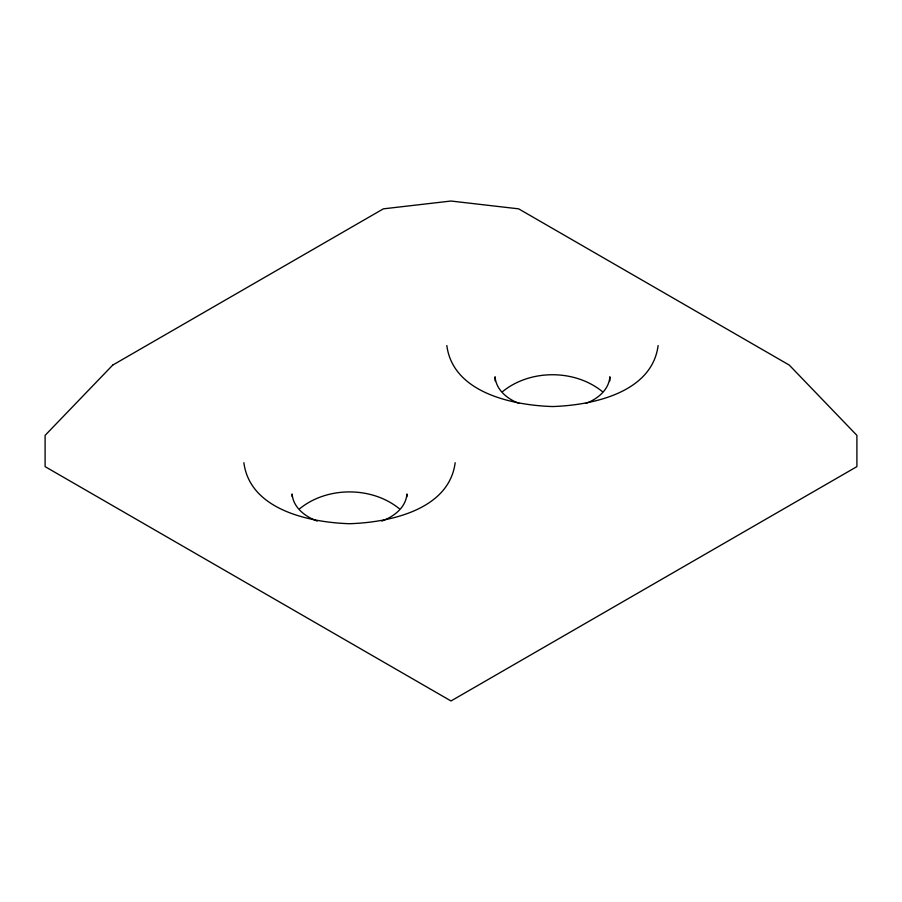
<?xml version="1.0" encoding="UTF-8"?>
<svg xmlns="http://www.w3.org/2000/svg" width="902" height="902" viewBox="0 0 902 902"><rect width="100%" height="100%" fill="white"/><g stroke="black" fill="none" stroke-linecap="round" stroke-linejoin="round"><path stroke-width="1.35" d="M455.172 462.715C448.993 510.137 388.999 522.461 349.525 523.712C310.051 522.461 250.057 510.137 243.878 462.715M658.122 345.545C651.943 392.956 591.949 405.291 552.475 406.543C513.001 405.291 453.007 392.956 446.828 345.545M299.814 508.638C327.291 486.336 371.759 486.336 399.236 508.638M502.764 391.468C530.241 369.166 574.709 369.166 602.186 391.468M585.928 403.386C597.485 399.079 608.918 389.901 609.876 376.788L609.876 380.87M381.794 521.085C393.734 516.733 405.934 507.6 406.926 493.958L406.926 496.675M519.022 403.386C507.465 399.079 496.032 389.901 495.074 376.788L495.074 380.87M317.256 521.085C305.316 516.733 293.116 507.6 292.124 493.958L292.124 496.675M112.75 365.073L45.1 435.373L45.1 466.627L451 700.967L856.9 466.627L856.9 435.373L789.25 365.073L518.65 208.847L451 201.033L383.35 208.847L112.75 365.073"/></g></svg>
